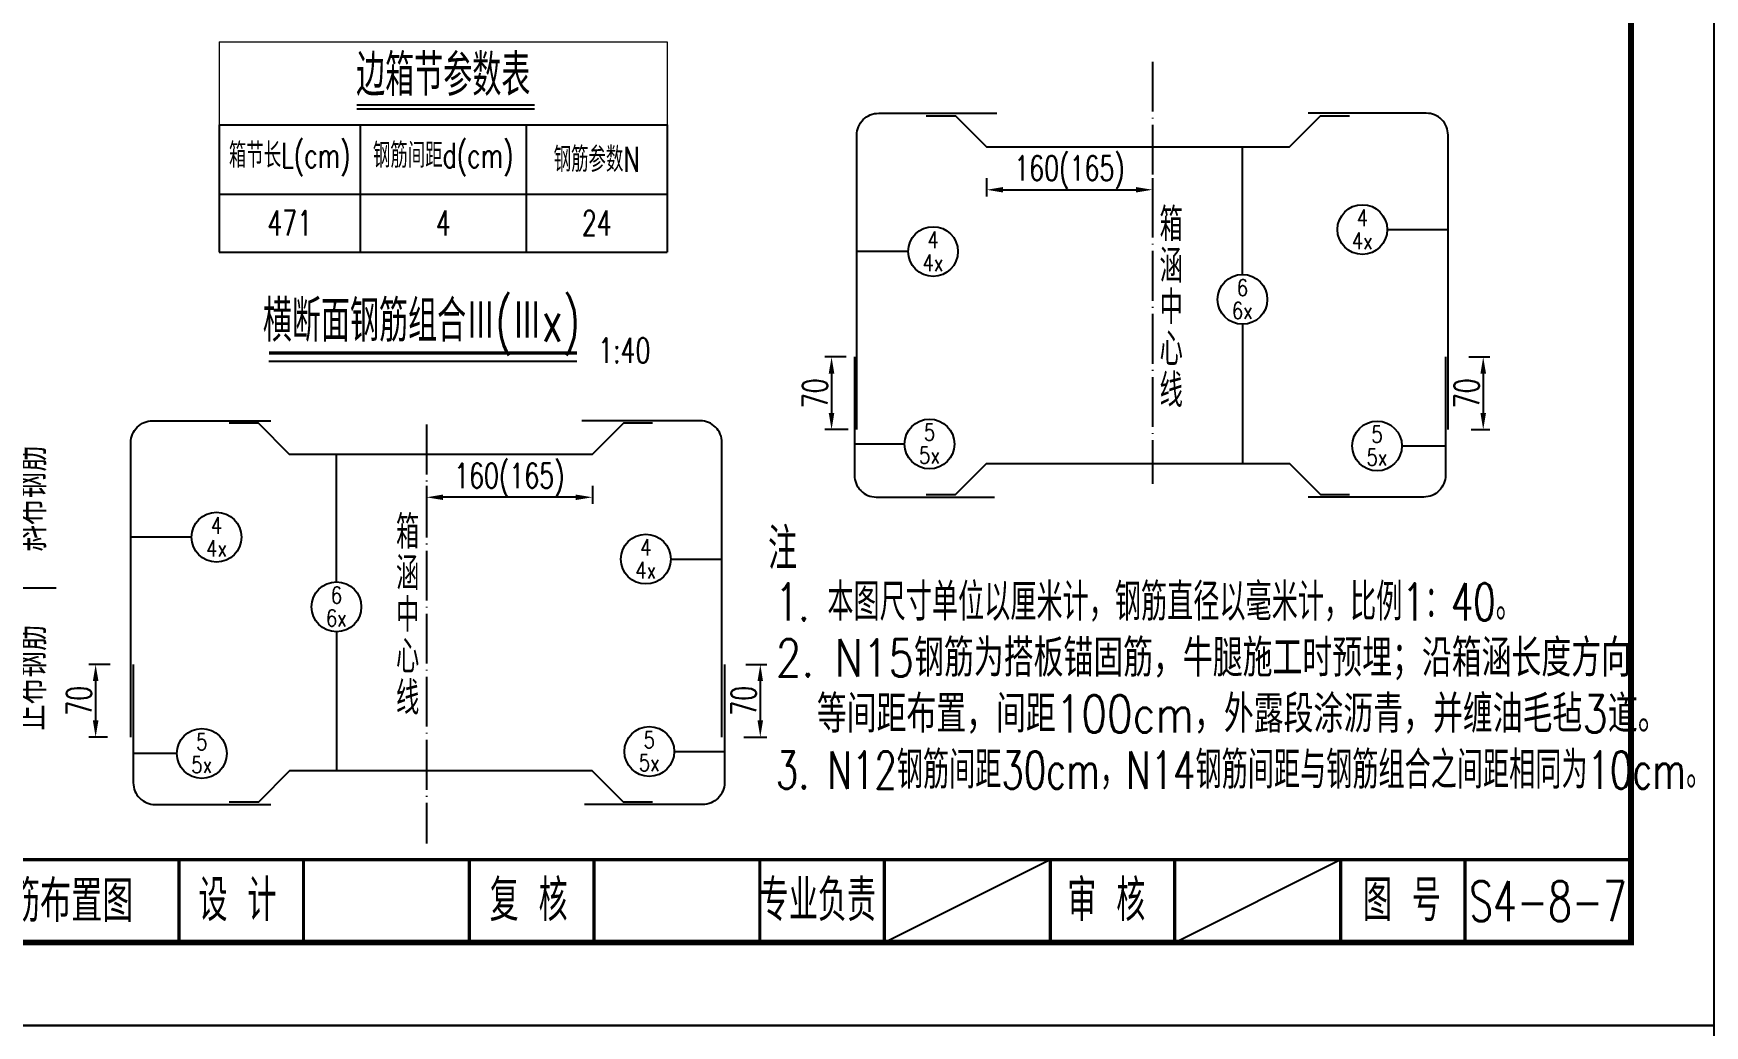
# Model space of a CAD drawing. Header units: millimetres. Extents: x -475 to 1205, y -1212 to 867.
# Drawn here: x 162.3 to 363.7, y 272.9 to 392.5 of the extents above; entities that cross this region are included whole.
import ezdxf
from ezdxf.enums import TextEntityAlignment as Align

# ---------------------------------------------------------------- set-up
doc = ezdxf.new("R2010")
doc.units = ezdxf.units.MM
doc.header["$LTSCALE"] = 0.25
doc.header["$PDMODE"] = 32
doc.header["$PDSIZE"] = 0.5
doc.linetypes.add('ACAD_ISO04W100', pattern=[30, 24, -3, 0, -3])
for name, color, linetype in [('TEXT', 7, 'Continuous'), ('中心线', 7, 'ACAD_ISO04W100'), ('图框', 7, 'Continuous'), ('尺寸标注', 2, 'Continuous'), ('文字', 7, 'Continuous'), ('文字字符', 7, 'Continuous'), ('标注', 4, 'Continuous'), ('结构', 7, 'Continuous'), ('表格', 7, 'Continuous'), ('钢筋', 6, 'Continuous'), ('钢筋1', 6, 'Continuous')]:
    doc.layers.add(name, color=color, linetype=linetype)
doc.styles.get("Standard").update_dxf_attribs({"font": 'simplex1.shx', "width": 0.7, "bigfont": 'hztxt.shx'})
doc.styles.add('text', font='romans__.shx', dxfattribs={"width": 0.8, "bigfont": 'hztxt.shx'})
doc.dimstyles.new('STANDARD-80', dxfattribs={"dimscale": 0, "dimtxt": 3, "dimasz": 2, "dimexe": 0.8, "dimexo": 1, "dimgap": 0.5, "dimtad": 1, "dimdec": 0, "dimlfac": 8, "dimzin": 9, "dimdsep": 46, "dimtxsty": 'Standard', "dimcen": 0.5, "dimclrd": 256, "dimclre": 256, "dimclrt": 7, "dimadec": 0, "dimazin": 2, "dimtfac": 1, "dimtdec": 0, "dimtix": 1, "dimtmove": 2, "dimatfit": 3, "dimfxl": 0, "dimtolj": 1, "dimtzin": 0, "dimlwd": -1, "dimlwe": -1, "dimarcsym": 0})

# ---------------------------------------------------------------- blocks, each defined once
blk = doc.blocks.new('*D210')
at = {"layer": 'Defpoints', "color": 0}
for p in [(247.13, 316.43), (246.83, 307.68), (249.89, 307.68)]:
    blk.add_point(p, dxfattribs=at)
at = {"layer": '标注'}
for p, q in [((248.13, 316.43), (250.69, 316.43)), ((249.89, 314.43), (249.89, 309.68)), ((247.89, 307.68), (250.69, 307.68))]:
    blk.add_line(p, q, dxfattribs=at)
for points in [[(249.56, 314.43), (250.22, 314.43), (249.89, 316.43)], [(249.56, 309.68), (250.22, 309.68), (249.89, 307.68)]]:
    blk.add_solid(points, dxfattribs=at)
at = {"layer": '标注', "color": 7, "insert": (247.89, 312.05), "char_height": 3, "attachment_point": 5, "rotation": 90}
blk.add_mtext('\\A1;70', dxfattribs=at)
blk = doc.blocks.new('*D211')
at = {"layer": 'Defpoints', "color": 0}
for p in [(172.53, 316.43), (169.78, 307.68), (172.23, 307.68)]:
    blk.add_point(p, dxfattribs=at)
at = {"layer": '标注'}
for p, q in [((171.53, 316.43), (168.98, 316.43)), ((169.78, 314.43), (169.78, 309.68)), ((171.23, 307.68), (168.98, 307.68))]:
    blk.add_line(p, q, dxfattribs=at)
for points in [[(169.45, 314.43), (170.12, 314.43), (169.78, 316.43)], [(169.45, 309.68), (170.12, 309.68), (169.78, 307.68)]]:
    blk.add_solid(points, dxfattribs=at)
at = {"layer": '标注', "color": 7, "insert": (167.78, 312.05), "char_height": 3, "attachment_point": 5, "rotation": 90}
blk.add_mtext('\\A1;70', dxfattribs=at)
blk = doc.blocks.new('*D212')
at = {"layer": 'Defpoints', "color": 0}
for p in [(209.65, 338.96), (229.65, 338.96), (209.65, 336.58)]:
    blk.add_point(p, dxfattribs=at)
at = {"layer": '标注'}
for p, q in [((209.65, 337.96), (209.65, 335.78)), ((227.65, 336.58), (211.65, 336.58)), ((229.65, 337.96), (229.65, 335.78))]:
    blk.add_line(p, q, dxfattribs=at)
for points in [[(211.65, 336.91), (211.65, 336.25), (209.65, 336.58)], [(227.65, 336.91), (227.65, 336.25), (229.65, 336.58)]]:
    blk.add_solid(points, dxfattribs=at)
at = {"layer": '标注', "color": 7, "insert": (219.65, 338.68), "char_height": 3, "attachment_point": 5}
blk.add_mtext('\\A1;160(165)', dxfattribs=at)
blk = doc.blocks.new('*D213')
at = {"layer": 'Defpoints', "color": 0}
for p in [(277.16, 376.02), (297.16, 376.02), (297.16, 373.64)]:
    blk.add_point(p, dxfattribs=at)
at = {"layer": '标注'}
for p, q in [((277.16, 375.02), (277.16, 372.84)), ((297.16, 375.02), (297.16, 372.84)), ((279.16, 373.64), (295.16, 373.64))]:
    blk.add_line(p, q, dxfattribs=at)
for points in [[(279.16, 373.97), (279.16, 373.31), (277.16, 373.64)], [(295.16, 373.97), (295.16, 373.31), (297.16, 373.64)]]:
    blk.add_solid(points, dxfattribs=at)
at = {"layer": '标注', "color": 7, "insert": (287.16, 375.74), "char_height": 3, "attachment_point": 5}
blk.add_mtext('\\A1;160(165)', dxfattribs=at)
blk = doc.blocks.new('*D214')
at = {"layer": 'Defpoints', "color": 0}
for p in [(334.28, 353.49), (334.58, 344.74), (337.02, 344.74)]:
    blk.add_point(p, dxfattribs=at)
at = {"layer": '标注'}
for p, q in [((335.28, 353.49), (337.82, 353.49)), ((337.02, 351.49), (337.02, 346.74)), ((335.58, 344.74), (337.82, 344.74))]:
    blk.add_line(p, q, dxfattribs=at)
for points in [[(336.69, 351.49), (337.36, 351.49), (337.02, 353.49)], [(336.69, 346.74), (337.36, 346.74), (337.02, 344.74)]]:
    blk.add_solid(points, dxfattribs=at)
at = {"layer": '标注', "color": 7, "insert": (335.02, 349.11), "char_height": 3, "attachment_point": 5, "rotation": 90}
blk.add_mtext('\\A1;70', dxfattribs=at)
blk = doc.blocks.new('*D215')
at = {"layer": 'Defpoints', "color": 0}
for p in [(261.23, 353.49), (258.48, 344.74), (261.53, 344.74)]:
    blk.add_point(p, dxfattribs=at)
at = {"layer": '标注'}
for p, q in [((260.23, 353.49), (257.68, 353.49)), ((258.48, 351.49), (258.48, 346.74)), ((260.48, 344.74), (257.68, 344.74))]:
    blk.add_line(p, q, dxfattribs=at)
for points in [[(258.14, 351.49), (258.81, 351.49), (258.48, 353.49)], [(258.14, 346.74), (258.81, 346.74), (258.48, 344.74)]]:
    blk.add_solid(points, dxfattribs=at)
at = {"layer": '标注', "color": 7, "insert": (256.48, 349.11), "char_height": 3, "attachment_point": 5, "rotation": 90}
blk.add_mtext('\\A1;70', dxfattribs=at)
blk = doc.blocks.new('*T250')
at = {"layer": 'Defpoints', "color": 8, "lineweight": 0}
for p, q in [((0, 0), (17, 0)), ((0, 0), (0, -10)), ((17, 0), (37, 0)), ((37, 0), (54, 0)), ((54, 0), (54, -10))]:
    blk.add_line(p, q, dxfattribs=at)
at = {"layer": '表格', "color": 1, "lineweight": -2}
for p, q in [((0, -10), (17, -10)), ((0, -10), (0, -18.33)), ((17, -10), (37, -10)), ((37, -10), (54, -10)), ((54, -10), (54, -18.33)), ((0, -18.33), (0, -25.33)), ((54, -18.33), (54, -25.33)), ((0, -25.33), (17, -25.33)), ((17, -25.33), (37, -25.33)), ((37, -25.33), (54, -25.33))]:
    blk.add_line(p, q, dxfattribs=at)
at = {"layer": '表格', "color": 7, "lineweight": -2}
for p, q in [((17, -10), (17, -18.33)), ((37, -10), (37, -18.33)), ((0, -18.33), (17, -18.33)), ((17, -18.33), (37, -18.33)), ((17, -18.33), (17, -25.33)), ((37, -18.33), (54, -18.33)), ((37, -18.33), (37, -25.33))]:
    blk.add_line(p, q, dxfattribs=at)
at = {"layer": '表格', "color": 0}
for s, insert, char_height, width, attachment_point in [('{\\C1;边箱节参数表}', (27, -1.5), 5, 51, 2), ('\\A1;箱节长L(cm)', (8.5, -14.17), 3, 14, 5), ('\\A1;钢筋间距d(cm)', (27, -14.17), 3, 17, 5), ('\\A1;钢筋参数N', (45.5, -14.17), 3, 14, 5), ('471', (8.5, -21.83), 3, 14, 5), ('4', (27, -21.83), 3, 17, 5), ('24', (45.5, -21.83), 3, 14, 5)]:
    blk.add_mtext(s, dxfattribs=dict(at, insert=insert, char_height=char_height, width=width, attachment_point=attachment_point))
blk = doc.blocks.new('series')
at = {"width": 0.75}
for tag, height, p in [('页码', 4, (-35, -19)), ('图名', 5, (-220, -282)), ('图号', 5, (-20, -282))]:
    blk.add_attdef(tag, text='', height=height, dxfattribs=at).set_placement(p, align=Align.MIDDLE_CENTER)
blk = doc.blocks.new('123')
at = {"layer": '图框', "color": 2}
blk.add_lwpolyline([(370.03, 635.68), (370.03, 932.68), (-49.97, 932.68), (-49.97, 635.68)], close=True, dxfattribs=at)

msp = doc.modelspace()

# ---------------------------------------------------------------- linework, layer by layer
for p, q in [((307.999, 363.432), (307.999, 378.813)), ((325.454, 368.841), (332.782, 368.841)), ((267.713, 366.192), (261.532, 366.192)), ((307.999, 357.432), (307.999, 340.663)), ((267.289, 342.999), (261.232, 342.999)), ((327.227, 342.764), (332.482, 342.764)), ((198.804, 326.372), (198.804, 341.754)), ((181.35, 331.781), (174.021, 331.781)), ((239.091, 329.132), (245.271, 329.132)), ((198.804, 320.372), (198.804, 303.604)), ((179.577, 305.704), (174.321, 305.704)), ((239.514, 305.94), (245.571, 305.94))]:
    msp.add_line(p, q)
for points, const_width in [([(354.834, 559.915), (-25.166, 559.915), (-25.166, 282.915), (354.834, 282.915), (354.834, 559.915)], 0.7), ([(-25.166, 292.915), (354.834, 292.915)], 0.4), ([(249.834, 282.915), (249.834, 292.915)], 0.4), ([(264.834, 282.915), (264.834, 292.915)], 0.4), ([(284.834, 282.915), (284.834, 292.915)], 0.4), ([(299.834, 282.915), (299.834, 292.915)], 0.4), ([(319.834, 282.915), (319.834, 292.915)], 0.4), ([(334.834, 282.915), (334.834, 292.915)], 0.4)]:
    msp.add_lwpolyline(points, dxfattribs=dict(const_width=const_width))
at = {"const_width": 0.7}
msp.add_lwpolyline([(354.834, 282.915), (354.834, 559.915), (-25.166, 559.915), (-25.166, 282.915)], close=True, dxfattribs=at)
for centre in [(322.454, 368.841), (270.713, 366.192), (307.999, 360.432), (270.289, 342.999), (324.227, 342.764), (184.35, 331.781), (236.091, 329.132), (198.804, 323.372), (182.577, 305.704), (236.514, 305.94)]:
    msp.add_circle(centre, 3)
at = {"layer": '中心线'}
for p, q in [((297.157, 389.074), (297.157, 338.205)), ((209.646, 345.344), (209.646, 294.869))]:
    msp.add_line(p, q, dxfattribs=at)
at = {"layer": '图框', "const_width": 0.4}
for points in [[(179.834, 282.915), (179.834, 292.915)], [(194.834, 282.915), (194.834, 292.915)], [(214.834, 282.915), (214.834, 292.915)], [(229.834, 282.915), (229.834, 292.915)], [(249.834, 282.915), (249.834, 292.915)]]:
    msp.add_lwpolyline(points, dxfattribs=at)
at = {"layer": '尺寸标注'}
msp.add_line((153.472, 325.649), (165.025, 325.649), dxfattribs=at)
at = {"layer": '文字'}
msp.add_line((190.665, 352.98), (227.782, 352.98), dxfattribs=at)
at = {"layer": '文字', "const_width": 0.4}
msp.add_lwpolyline([(190.665, 353.98), (227.782, 353.98)], dxfattribs=at)
at = {"layer": '标注'}
msp.add_line((201.244, 383.392), (222.682, 383.392), dxfattribs=at)
at = {"layer": '结构'}
for p, q in [((264.834, 282.915), (284.834, 292.915)), ((299.834, 282.915), (319.834, 292.915))]:
    msp.add_line(p, q, dxfattribs=at)
at = {"layer": '钢筋'}
msp.add_line((201.244, 383.892), (222.682, 383.892), dxfattribs=at)
at = {"layer": '钢筋1'}
for points in [[(261.532, 344.738), (261.532, 380.238, -0.4142136), (264.157, 382.863), (278.407, 382.863)], [(332.782, 344.738), (332.782, 380.238, 0.4142136), (330.157, 382.863), (315.907, 382.863)], [(261.232, 353.488), (261.232, 339.238, 0.4142136), (263.857, 336.613), (278.107, 336.613)], [(332.482, 353.488), (332.482, 339.238, -0.4142136), (329.857, 336.613), (315.907, 336.613)], [(174.021, 307.679), (174.021, 343.179, -0.4142136), (176.646, 345.804), (190.896, 345.804)], [(245.271, 307.679), (245.271, 343.179, 0.4142136), (242.646, 345.804), (228.396, 345.804)], [(174.321, 316.429), (174.321, 302.179, 0.4142136), (176.946, 299.554), (190.896, 299.554)], [(245.571, 316.429), (245.571, 302.179, -0.4142136), (242.946, 299.554), (228.696, 299.554)]]:
    msp.add_lwpolyline(points, format="xyb", dxfattribs=at)
for points in [[(269.895, 382.563), (273.407, 382.563), (277.157, 378.813), (313.657, 378.813), (317.407, 382.563), (320.92, 382.563)], [(236.909, 345.504), (233.396, 345.504), (229.646, 341.754), (193.146, 341.754), (189.396, 345.504), (185.884, 345.504)], [(269.895, 336.913), (273.407, 336.913), (277.157, 340.663), (313.657, 340.663), (317.407, 336.913), (320.92, 336.913)], [(236.909, 299.854), (233.396, 299.854), (229.646, 303.604), (193.146, 303.604), (189.396, 299.854), (185.884, 299.854)]]:
    msp.add_lwpolyline(points, dxfattribs=at)

# ---------------------------------------------------------------- block references
ref = msp.add_blockref('series', (364.834, 569.915))
ref.add_attrib('图名', 'K1+662.6箱涵涵身钢筋布置图', dxfattribs={"height": 5, "width": 0.75}).set_placement((144.834, 287.915), align=Align.MIDDLE_CENTER)
ref.add_attrib('图号', 'S4-8-7', dxfattribs={"height": 4.8, "width": 0.7}).set_placement((344.834, 287.915), align=Align.MIDDLE_CENTER)
msp.add_blockref('*T250', (184.678, 391.457))
at = {"layer": '标注'}
for p in [(-5.191, -362.766), (-5.191, -659.766)]:
    msp.add_blockref('123', p, dxfattribs=at)

# ---------------------------------------------------------------- texts
at = {"style": 'text', "width": 0.8}
for s, p in [('4', (322.454, 370.254)), ('4', (270.713, 367.605)), ('4x', (322.454, 367.492)), ('4x', (270.713, 364.843)), ('6', (307.999, 361.845)), ('6x', (307.999, 359.083)), ('5', (270.289, 344.413)), ('5', (324.227, 344.177)), ('5x', (270.289, 341.651)), ('5x', (324.227, 341.415)), ('4', (184.35, 333.194)), ('4x', (184.35, 330.432)), ('4', (236.091, 330.545)), ('4x', (236.091, 327.783)), ('6', (198.804, 324.785)), ('6x', (198.804, 322.023)), ('5', (236.514, 307.353)), ('5', (182.577, 307.117)), ('5x', (182.577, 304.355)), ('5x', (236.514, 304.591))]:
    msp.add_text(s, height=2, dxfattribs=at).set_placement(p, align=Align.MIDDLE)
at = {"width": 0.7}
for s, p in [('专业负责', (256.824, 288.009)), ('审 核', (291.598, 288.009)), ('图 号', (327.217, 288.009))]:
    msp.add_text(s, height=5, dxfattribs=at).set_placement(p, align=Align.MIDDLE_CENTER)
at = {"layer": 'TEXT', "insert": (251.765, 326.218), "char_height": 4.5, "width": 217.40632, "attachment_point": 1, "line_spacing_factor": 0.9}
msp.add_mtext('1. 本图尺寸单位以厘米计，钢筋直径以毫米计，比例1：40。\\P{\\A1;\\Fromans9_,hztxt|c134;\\W0.8;2. N15钢筋为搭板锚固筋，牛腿施工时预埋；沿箱涵长度方向\\P  等间距布置，间距100cm，外露段涂沥青，并缠油毛毡3道。\\P}3. N12钢筋间距30cm，N14钢筋间距与钢筋组合之间距相同为10cm。', dxfattribs=at)
at = {"layer": '图框', "width": 0.7}
for s, p in [('设 计', (186.879, 288.009)), ('复 核', (221.974, 288.009))]:
    msp.add_text(s, height=5, dxfattribs=at).set_placement(p, align=Align.MIDDLE_CENTER)
at = {"layer": '文字', "width": 0.7}
msp.add_text('横断面钢筋组合Ⅲ(Ⅲx)', height=5, dxfattribs=at).set_placement((209.062, 357.483), align=Align.MIDDLE)
msp.add_text('1:40', height=3, dxfattribs=at).set_placement((233.496, 354.279), align=Align.MIDDLE_CENTER)
msp.add_text('注', height=5, dxfattribs=at).set_placement((250.834, 327.873))
at = {"layer": '文字字符', "style": 'text', "width": 0.8}
for s, p in [('斜布钢筋', (163.839, 330.027)), ('正布钢筋', (163.83, 308.429))]:
    msp.add_text(s, height=4, rotation=90, dxfattribs=at).set_placement(p)
at = {"layer": '文字字符', "char_height": 4, "width": 1.319, "line_spacing_factor": 0.75}
for insert, attachment_point in [((298.018, 371.45), 1), ((208.785, 334.391), 3)]:
    msp.add_mtext('箱涵中心线', dxfattribs=dict(at, insert=insert, attachment_point=attachment_point))

# ---------------------------------------------------------------- dimensions: what is measured, and where the dimension line sits
at = {"layer": '标注'}
dim = msp.add_linear_dim(base=(297.157, 373.64), p1=(277.157, 376.016), p2=(297.157, 376.016), text='160(165)', dimstyle='STANDARD-80', override={"dimscale": 1}, dxfattribs=at)
dim.commit()
dim.dimension.update_dxf_attribs({"geometry": '*D213', "text_midpoint": (287.157, 375.74)})
for base, p1, p2, picture, middle in [((258.477, 344.738), (261.232, 353.488), (261.532, 344.738), '*D215', (256.477, 349.113)), ((337.022, 344.738), (334.276, 353.488), (334.576, 344.738), '*D214', (335.022, 349.113)), ((169.782, 307.679), (172.528, 316.429), (172.228, 307.679), '*D211', (167.782, 312.054)), ((249.889, 307.679), (247.134, 316.429), (246.834, 307.679), '*D210', (247.889, 312.054))]:
    dim = msp.add_linear_dim(base=base, p1=p1, p2=p2, angle=90, dimstyle='STANDARD-80', override={"dimscale": 1}, dxfattribs=at)
    dim.commit()
    dim.dimension.update_dxf_attribs({"geometry": picture, "text_midpoint": middle})
dim = msp.add_linear_dim(base=(209.646, 336.581), p1=(229.646, 338.957), p2=(209.646, 338.957), angle=180, text='160(165)', dimstyle='STANDARD-80', override={"dimscale": 1}, dxfattribs=at)
dim.commit()
dim.dimension.update_dxf_attribs({"geometry": '*D212', "text_midpoint": (219.646, 338.681)})

doc.saveas('drawing.dxf')
